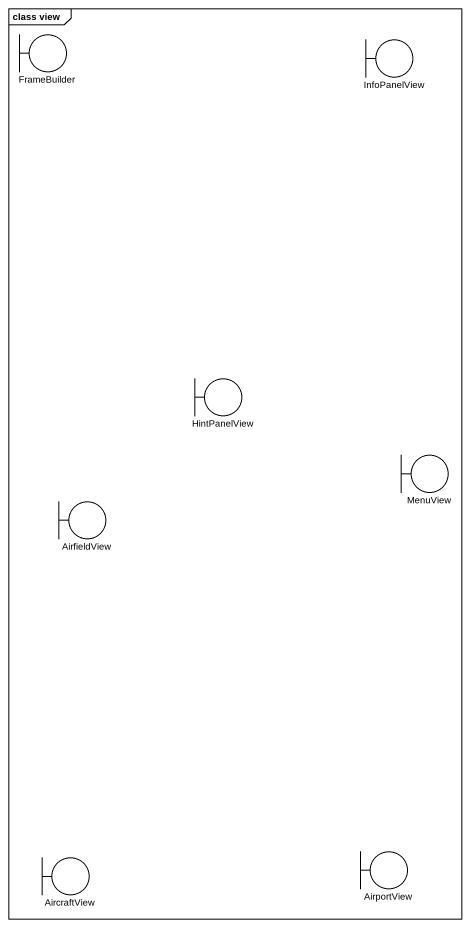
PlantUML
@startuml
mainframe class view
boundary FrameBuilder
boundary InfoPanelView
boundary HintPanelView
boundary MenuView
boundary AirfieldView
boundary AirportView
boundary AircraftView
@enduml
